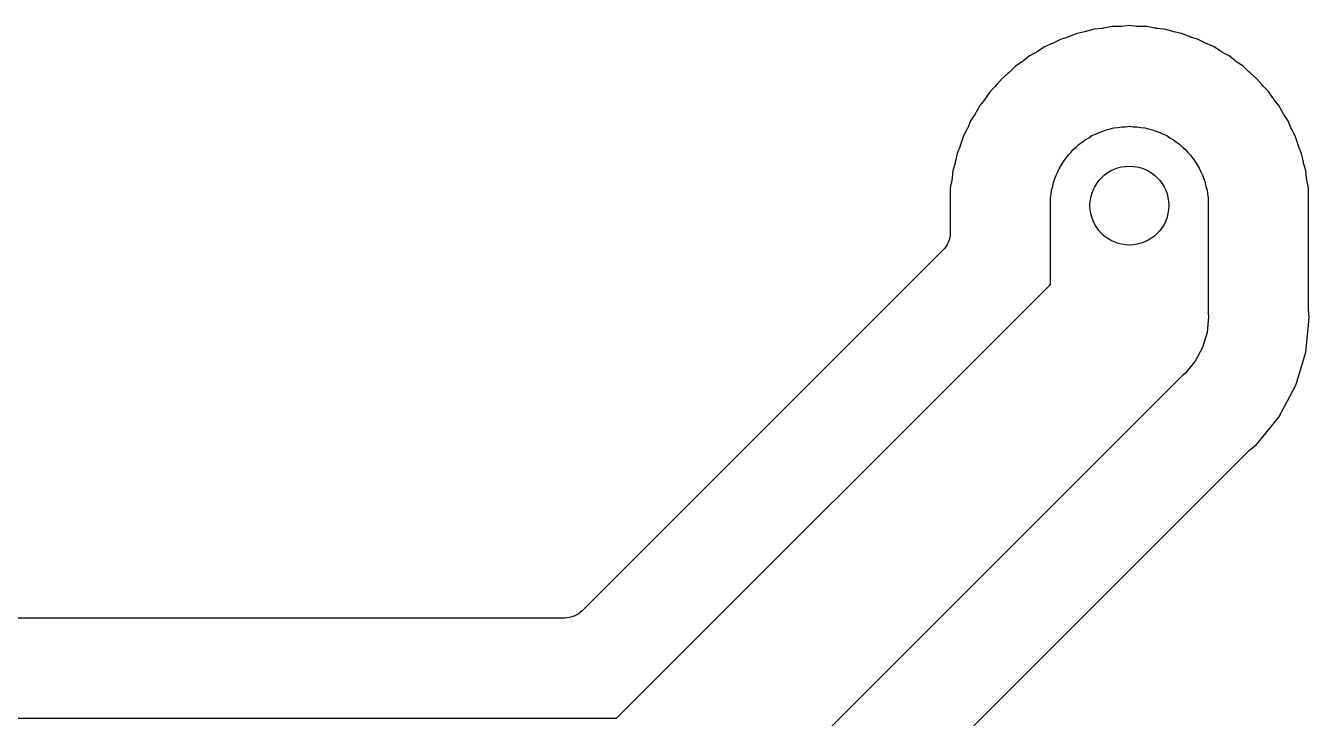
# Model space of a CAD drawing. Extents: x 1.79 to 9.66, y -5.89 to -1.5.
# Drawn here: x 3.4569 to 3.7131, y -3.7638 to -3.6255 of the extents above; entities that cross this region are included whole.
import ezdxf

# ---------------------------------------------------------------- set-up
doc = ezdxf.new("R2010")
doc.units = 0
doc.header["$MEASUREMENT"] = 0
doc.layers.add('BLACK', color=7, linetype='CONTINUOUS')

msp = doc.modelspace()

# ---------------------------------------------------------------- linework, layer by layer
at = {"layer": 'BLACK', "linetype": 'CONTINUOUS'}
for p, q in [((3.66487, -3.62779), (3.66342, -3.62823)), ((3.66507, -3.62771), (3.66487, -3.62779)), ((3.66527, -3.62765), (3.66507, -3.62771)), ((3.66533, -3.62762), (3.66527, -3.62765)), ((3.66674, -3.62704), (3.66533, -3.62762)), ((3.66823, -3.62675), (3.66674, -3.62704)), ((3.66843, -3.62669), (3.66823, -3.62675)), ((3.66864, -3.62665), (3.66843, -3.62669)), ((3.6687, -3.62663), (3.66864, -3.62665)), ((3.67016, -3.62619), (3.6687, -3.62663)), ((3.67167, -3.62604), (3.67016, -3.62619)), ((3.67188, -3.626), (3.67167, -3.62604)), ((3.67209, -3.62598), (3.67188, -3.626)), ((3.67215, -3.62597), (3.67209, -3.62598)), ((3.67364, -3.62567), (3.67215, -3.62597)), ((3.67516, -3.62567), (3.67364, -3.62567)), ((3.67537, -3.62565), (3.67516, -3.62567)), ((3.67558, -3.62565), (3.67537, -3.62565)), ((3.67565, -3.62565), (3.67558, -3.62565)), ((3.67717, -3.6255), (3.67565, -3.62565)), ((3.67868, -3.62565), (3.67717, -3.6255)), ((3.67889, -3.62565), (3.67868, -3.62565)), ((3.6791, -3.62567), (3.67889, -3.62565)), ((3.67917, -3.62567), (3.6791, -3.62567)), ((3.68069, -3.62567), (3.67917, -3.62567)), ((3.68218, -3.62597), (3.68069, -3.62567)), ((3.68239, -3.62599), (3.68218, -3.62597)), ((3.68259, -3.62603), (3.68239, -3.62599)), ((3.68266, -3.62604), (3.68259, -3.62603)), ((3.68417, -3.62619), (3.68266, -3.62604)), ((3.68563, -3.62663), (3.68417, -3.62619)), ((3.68583, -3.62667), (3.68563, -3.62663)), ((3.68603, -3.62673), (3.68583, -3.62667)), ((3.6861, -3.62675), (3.68603, -3.62673)), ((3.68759, -3.62704), (3.6861, -3.62675)), ((3.689, -3.62762), (3.68759, -3.62704)), ((3.6892, -3.62769), (3.689, -3.62762)), ((3.68939, -3.62777), (3.6892, -3.62769)), ((3.68946, -3.62779), (3.68939, -3.62777)), ((3.69091, -3.62823), (3.68946, -3.62779)), ((3.66023, -3.62974), (3.65897, -3.63058)), ((3.66164, -3.62916), (3.66023, -3.62974)), ((3.66182, -3.62906), (3.66164, -3.62916)), ((3.66202, -3.62898), (3.66182, -3.62906)), ((3.66208, -3.62895), (3.66202, -3.62898)), ((3.66342, -3.62823), (3.66208, -3.62895)), ((3.69225, -3.62895), (3.69091, -3.62823)), ((3.69245, -3.62903), (3.69225, -3.62895)), ((3.69263, -3.62913), (3.69245, -3.62903)), ((3.69269, -3.62916), (3.69263, -3.62913)), ((3.6941, -3.62974), (3.69269, -3.62916)), ((3.69536, -3.63058), (3.6941, -3.62974)), ((3.65564, -3.63281), (3.65438, -3.63365)), ((3.6558, -3.63267), (3.65564, -3.63281)), ((3.65598, -3.63256), (3.6558, -3.63267)), ((3.65603, -3.63251), (3.65598, -3.63256)), ((3.65721, -3.63155), (3.65603, -3.63251)), ((3.65855, -3.63083), (3.65721, -3.63155)), ((3.65872, -3.63072), (3.65855, -3.63083)), ((3.65891, -3.63062), (3.65872, -3.63072)), ((3.65897, -3.63058), (3.65891, -3.63062)), ((3.69555, -3.63068), (3.69536, -3.63058)), ((3.69572, -3.6308), (3.69555, -3.63068)), ((3.69578, -3.63083), (3.69572, -3.6308)), ((3.69712, -3.63155), (3.69578, -3.63083)), ((3.6983, -3.63251), (3.69712, -3.63155)), ((3.69847, -3.63263), (3.6983, -3.63251)), ((3.69863, -3.63277), (3.69847, -3.63263)), ((3.69869, -3.63281), (3.69863, -3.63277)), ((3.69995, -3.63365), (3.69869, -3.63281)), ((3.65294, -3.63505), (3.65177, -3.63602)), ((3.65309, -3.6349), (3.65294, -3.63505)), ((3.65325, -3.63477), (3.65309, -3.6349)), ((3.6533, -3.63472), (3.65325, -3.63477)), ((3.65438, -3.63365), (3.6533, -3.63472)), ((3.70103, -3.63472), (3.69995, -3.63365)), ((3.70119, -3.63486), (3.70103, -3.63472)), ((3.70134, -3.63501), (3.70119, -3.63486)), ((3.70139, -3.63505), (3.70134, -3.63501)), ((3.70257, -3.63602), (3.70139, -3.63505)), ((3.65047, -3.63755), (3.6494, -3.63863)), ((3.65061, -3.63739), (3.65047, -3.63755)), ((3.65076, -3.63725), (3.65061, -3.63739)), ((3.6508, -3.63719), (3.65076, -3.63725)), ((3.65177, -3.63602), (3.6508, -3.63719)), ((3.70353, -3.63719), (3.70257, -3.63602)), ((3.70368, -3.63734), (3.70353, -3.63719)), ((3.70381, -3.63751), (3.70368, -3.63734)), ((3.70386, -3.63755), (3.70381, -3.63751)), ((3.70493, -3.63863), (3.70386, -3.63755)), ((3.64826, -3.64029), (3.6473, -3.64146)), ((3.64838, -3.64011), (3.64826, -3.64029)), ((3.64851, -3.63995), (3.64838, -3.64011)), ((3.64855, -3.63989), (3.64851, -3.63995)), ((3.6494, -3.63863), (3.64855, -3.63989)), ((3.70578, -3.63989), (3.70493, -3.63863)), ((3.70591, -3.64006), (3.70578, -3.63989)), ((3.70603, -3.64023), (3.70591, -3.64006)), ((3.70607, -3.64029), (3.70603, -3.64023)), ((3.70703, -3.64146), (3.70607, -3.64029)), ((3.64633, -3.64322), (3.64549, -3.64448)), ((3.64643, -3.64304), (3.64633, -3.64322)), ((3.64655, -3.64286), (3.64643, -3.64304)), ((3.64658, -3.6428), (3.64655, -3.64286)), ((3.6473, -3.64146), (3.64658, -3.6428)), ((3.70775, -3.6428), (3.70703, -3.64146)), ((3.70787, -3.64298), (3.70775, -3.6428)), ((3.70796, -3.64316), (3.70787, -3.64298)), ((3.708, -3.64322), (3.70796, -3.64316)), ((3.70884, -3.64448), (3.708, -3.64322)), ((3.6449, -3.64589), (3.64488, -3.64595)), ((3.64549, -3.64448), (3.6449, -3.64589)), ((3.67333, -3.64612), (3.67408, -3.6459)), ((3.67408, -3.6459), (3.67485, -3.64582)), ((3.67485, -3.64582), (3.67561, -3.64567)), ((3.67561, -3.64567), (3.67639, -3.64567)), ((3.67639, -3.64567), (3.67717, -3.64559)), ((3.67717, -3.64559), (3.67794, -3.64567)), ((3.67794, -3.64567), (3.67872, -3.64567)), ((3.67872, -3.64567), (3.67948, -3.64582)), ((3.67948, -3.64582), (3.68025, -3.6459)), ((3.68025, -3.6459), (3.681, -3.64612)), ((3.70943, -3.64589), (3.70884, -3.64448)), ((3.70953, -3.64607), (3.70943, -3.64589)), ((3.64398, -3.64767), (3.64354, -3.64912)), ((3.64469, -3.64633), (3.64398, -3.64767)), ((3.64478, -3.64614), (3.64469, -3.64633)), ((3.64488, -3.64595), (3.64478, -3.64614)), ((3.66777, -3.64875), (3.66837, -3.64826)), ((3.66837, -3.64826), (3.66906, -3.64789)), ((3.66906, -3.64789), (3.66971, -3.64746)), ((3.66971, -3.64746), (3.67042, -3.64716)), ((3.67042, -3.64716), (3.67111, -3.6468)), ((3.67111, -3.6468), (3.67185, -3.64657)), ((3.67185, -3.64657), (3.67257, -3.64627)), ((3.67257, -3.64627), (3.67333, -3.64612)), ((3.681, -3.64612), (3.68176, -3.64627)), ((3.68176, -3.64627), (3.68248, -3.64657)), ((3.68248, -3.64657), (3.68322, -3.6468)), ((3.68322, -3.6468), (3.68391, -3.64716)), ((3.68391, -3.64716), (3.68462, -3.64746)), ((3.68462, -3.64746), (3.68527, -3.64789)), ((3.68527, -3.64789), (3.68596, -3.64826)), ((3.68596, -3.64826), (3.68656, -3.64875)), ((3.7096, -3.64627), (3.70953, -3.64607)), ((3.70964, -3.64633), (3.7096, -3.64627)), ((3.71035, -3.64767), (3.70964, -3.64633)), ((3.71079, -3.64912), (3.71035, -3.64767)), ((3.64279, -3.65099), (3.64249, -3.65248)), ((3.64337, -3.64959), (3.64279, -3.65099)), ((3.64343, -3.64938), (3.64337, -3.64959)), ((3.64352, -3.64919), (3.64343, -3.64938)), ((3.64354, -3.64912), (3.64352, -3.64919)), ((3.66493, -3.65138), (3.66548, -3.65083)), ((3.66548, -3.65083), (3.66598, -3.65023)), ((3.66598, -3.65023), (3.66658, -3.64973)), ((3.66658, -3.64973), (3.66713, -3.64919)), ((3.66713, -3.64919), (3.66777, -3.64875)), ((3.68656, -3.64875), (3.6872, -3.64919)), ((3.6872, -3.64919), (3.68775, -3.64973)), ((3.68775, -3.64973), (3.68835, -3.65023)), ((3.68835, -3.65023), (3.68885, -3.65083)), ((3.68885, -3.65083), (3.6894, -3.65138)), ((3.71087, -3.64932), (3.71079, -3.64912)), ((3.71093, -3.64952), (3.71087, -3.64932)), ((3.71096, -3.64959), (3.71093, -3.64952)), ((3.71154, -3.65099), (3.71096, -3.64959)), ((3.71184, -3.65248), (3.71154, -3.65099)), ((3.64238, -3.65296), (3.64193, -3.65441)), ((3.64242, -3.65275), (3.64238, -3.65296)), ((3.64248, -3.65255), (3.64242, -3.65275)), ((3.64249, -3.65248), (3.64248, -3.65255)), ((3.66321, -3.65396), (3.66364, -3.65331)), ((3.66364, -3.65331), (3.66401, -3.65263)), ((3.66401, -3.65263), (3.6645, -3.65203)), ((3.6645, -3.65203), (3.66493, -3.65138)), ((3.6894, -3.65138), (3.68983, -3.65202)), ((3.68983, -3.65202), (3.69032, -3.65263)), ((3.69032, -3.65263), (3.69069, -3.65331)), ((3.69069, -3.65331), (3.69112, -3.65396)), ((3.7119, -3.65268), (3.71184, -3.65248)), ((3.71194, -3.65289), (3.7119, -3.65268)), ((3.71196, -3.65296), (3.71194, -3.65289)), ((3.7124, -3.65441), (3.71196, -3.65296)), ((3.64178, -3.65599), (3.64173, -3.6562)), ((3.64179, -3.65592), (3.64178, -3.65599)), ((3.64193, -3.65441), (3.64179, -3.65592)), ((3.66202, -3.65682), (3.66232, -3.65611)), ((3.66232, -3.65611), (3.66255, -3.65536)), ((3.66255, -3.65536), (3.66291, -3.65468)), ((3.66291, -3.65468), (3.66321, -3.65396)), ((3.69112, -3.65396), (3.69142, -3.65468)), ((3.69142, -3.65468), (3.69179, -3.65536)), ((3.69179, -3.65536), (3.69201, -3.65611)), ((3.69201, -3.65611), (3.69231, -3.65682)), ((3.71254, -3.65592), (3.7124, -3.65441)), ((3.71259, -3.65613), (3.71254, -3.65592)), ((3.7126, -3.65634), (3.71259, -3.65613)), ((3.64171, -3.65641), (3.64142, -3.6579)), ((3.64142, -3.6579), (3.64142, -3.66681)), ((3.64173, -3.6562), (3.64171, -3.65641)), ((3.66157, -3.6591), (3.66165, -3.65833)), ((3.66165, -3.65833), (3.66187, -3.65759)), ((3.66187, -3.65759), (3.66202, -3.65682)), ((3.69231, -3.65682), (3.69246, -3.65759)), ((3.69246, -3.65759), (3.69269, -3.65833)), ((3.69269, -3.65833), (3.69276, -3.6591)), ((3.71262, -3.65641), (3.7126, -3.65634)), ((3.71291, -3.6579), (3.71262, -3.65641)), ((3.71291, -3.68169), (3.71291, -3.6579)), ((3.66142, -3.65987), (3.66157, -3.6591)), ((3.66142, -3.66064), (3.66142, -3.65987)), ((3.66142, -3.67717), (3.66142, -3.66064)), ((3.69276, -3.6591), (3.69291, -3.65987)), ((3.69291, -3.65987), (3.69291, -3.68292)), ((3.64101, -3.66878), (3.64079, -3.66919)), ((3.64102, -3.66875), (3.64101, -3.66878)), ((3.64103, -3.66873), (3.64102, -3.66875)), ((3.64117, -3.66829), (3.64103, -3.66873)), ((3.64131, -3.66785), (3.64117, -3.66829)), ((3.64132, -3.6678), (3.64131, -3.66782)), ((3.64131, -3.66782), (3.64131, -3.66785)), ((3.64137, -3.66734), (3.64132, -3.6678)), ((3.64142, -3.66688), (3.64137, -3.66734)), ((3.64142, -3.66681), (3.64142, -3.66683)), ((3.64142, -3.66683), (3.64142, -3.66683)), ((3.64142, -3.66683), (3.64142, -3.66683)), ((3.64142, -3.66683), (3.64142, -3.66688)), ((3.63995, -3.67035), (3.56798, -3.74232)), ((3.64025, -3.66999), (3.63995, -3.67035)), ((3.64054, -3.66963), (3.64025, -3.66999)), ((3.64056, -3.66961), (3.64054, -3.66963)), ((3.64057, -3.66959), (3.64056, -3.66961)), ((3.64079, -3.66919), (3.64057, -3.66959)), ((3.5748, -3.76378), (3.66142, -3.67717)), ((3.71293, -3.6819), (3.71291, -3.68169)), ((3.69291, -3.68292), (3.69299, -3.68369)), ((3.69299, -3.68369), (3.69291, -3.68446)), ((3.71293, -3.68211), (3.71293, -3.6819)), ((3.71294, -3.68218), (3.71293, -3.68211)), ((3.71309, -3.68369), (3.71294, -3.68218)), ((3.71294, -3.6852), (3.71309, -3.68369)), ((3.69269, -3.68678), (3.69179, -3.68974)), ((3.69291, -3.68446), (3.69269, -3.68678)), ((3.69291, -3.68446), (3.69291, -3.68446)), ((3.7124, -3.6907), (3.71294, -3.6852)), ((3.71294, -3.6852), (3.71294, -3.6852)), ((3.69179, -3.68974), (3.69032, -3.69248)), ((3.71052, -3.69689), (3.7124, -3.6907)), ((3.68885, -3.69428), (3.68835, -3.69488)), ((3.69032, -3.69249), (3.68885, -3.69428)), ((3.69032, -3.69248), (3.69032, -3.69249)), ((3.68775, -3.69537), (3.59301, -3.79012)), ((3.68835, -3.69488), (3.68775, -3.69537)), ((3.71035, -3.69743), (3.71052, -3.69689)), ((3.71052, -3.69689), (3.71052, -3.69689)), ((3.70703, -3.70364), (3.71035, -3.69743)), ((3.70353, -3.70791), (3.70703, -3.70364)), ((3.70139, -3.71005), (3.70257, -3.70909)), ((3.70257, -3.70909), (3.70353, -3.70791)), ((3.70353, -3.70791), (3.70353, -3.70791)), ((3.60802, -3.80339), (3.70103, -3.71038)), ((3.70103, -3.71038), (3.70108, -3.71033)), ((3.70108, -3.71033), (3.70124, -3.7102)), ((3.70124, -3.7102), (3.70139, -3.71005)), ((3.56676, -3.74319), (3.56635, -3.7434)), ((3.56717, -3.74297), (3.56676, -3.74319)), ((3.56719, -3.74296), (3.56717, -3.74297)), ((3.56721, -3.74294), (3.56719, -3.74296)), ((3.56757, -3.74265), (3.56721, -3.74294)), ((3.56793, -3.74236), (3.56757, -3.74265)), ((3.56797, -3.74233), (3.56793, -3.74236)), ((3.56798, -3.74232), (3.56797, -3.74233)), ((3.56797, -3.74233), (3.56797, -3.74233)), ((3.56797, -3.74233), (3.56797, -3.74233)), ((3.56445, -3.74378), (2.88327, -3.74378)), ((3.56491, -3.74373), (3.56445, -3.74378)), ((3.56537, -3.74369), (3.56491, -3.74373)), ((3.56539, -3.74369), (3.56537, -3.74369)), ((3.56542, -3.74368), (3.56539, -3.74369)), ((3.56586, -3.74355), (3.56542, -3.74368)), ((3.5663, -3.74342), (3.56586, -3.74355)), ((3.56633, -3.74341), (3.5663, -3.74342)), ((3.56635, -3.7434), (3.56633, -3.74341)), ((2.85827, -3.76378), (3.5748, -3.76378))]:
    msp.add_line(p, q, dxfattribs=at)
at = {"layer": 'BLACK'}
msp.add_circle((3.67717, -3.66142), 0.00787, dxfattribs=at)

doc.saveas('drawing.dxf')
